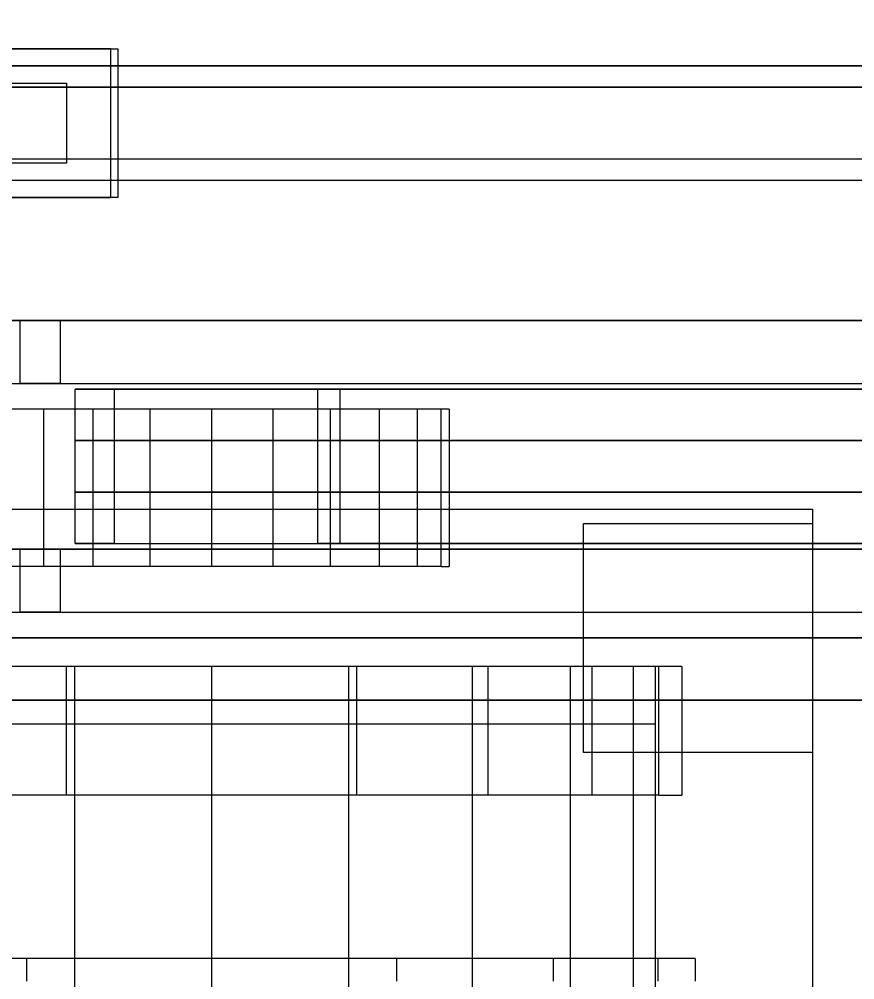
# Model space of a CAD drawing. Header units: millimetres. Extents: x -1970 to 34302, y -80068 to 6837.
# Drawn here: x 9462.2 to 9754.3, y -17869.5 to -17533.7 of the extents above; entities that cross this region are included whole.
import ezdxf

# ---------------------------------------------------------------- set-up
doc = ezdxf.new("R2010")
doc.units = ezdxf.units.MM
for name, color, linetype, lineweight in [('COTAS_O', 1, 'Continuous', 0), ('superior_C01', 7, 'Continuous', 0), ('superior_mezcladora', 7, 'Continuous', 0)]:
    doc.layers.add(name, color=color, linetype=linetype, lineweight=lineweight)
doc.dimstyles.new('R19_100', dxfattribs={"dimtxt": 250, "dimasz": 150, "dimexe": 150, "dimexo": 80, "dimgap": 100, "dimtad": 1, "dimtih": 1, "dimtoh": 1, "dimdsep": 46, "dimcen": 0.09, "dimadec": 0, "dimazin": 0, "dimtfac": 1, "dimtdec": 4, "dimtofl": 0, "dimtmove": 0, "dimatfit": 3, "dimfxl": 1, "dimtolj": 1, "dimtzin": 0, "dimarcsym": 0})

# ---------------------------------------------------------------- blocks, each defined once
blk = doc.blocks.new('*D29')
at = {"layer": 'COTAS_O', "color": 0, "lineweight": -2, "transparency": 16777216}
for p, q in [((10489.53, -17350), (9719.53, -17350)), ((9869.53, -18500), (9869.53, -17500)), ((10489.53, -18650), (9719.53, -18650))]:
    blk.add_line(p, q, dxfattribs=at)
at = {"layer": 'COTAS_O', "color": 0, "transparency": 16777216}
for points in [[(9844.53, -17500), (9894.53, -17500), (9869.53, -17350)], [(9844.53, -18500), (9894.53, -18500), (9869.53, -18650)]]:
    blk.add_solid(points, dxfattribs=at)
at = {"layer": 'Defpoints', "color": 0, "transparency": 16777216}
for p in [(9869.53, -17350), (10569.53, -17350), (10569.53, -18650)]:
    blk.add_point(p, dxfattribs=at)

msp = doc.modelspace()

# ---------------------------------------------------------------- linework, layer by layer
at = {"layer": 'superior_C01'}
for p, q in [((9494.29, -17544), (9433.326, -17544)), ((9435.761, -17544), (9496.725, -17544)), ((9494.29, -17596), (9494.29, -17544)), ((9494.29, -17544), (9496.725, -17544)), ((9496.725, -17544), (9496.725, -17596)), ((10332.152, -17550), (9189.09, -17550)), ((9201.265, -17550), (10344.327, -17550)), ((10418.899, -17550), (9275.837, -17550)), ((9291.056, -17550), (10434.118, -17550)), ((10330.445, -17557.5), (9275.652, -17557.5)), ((9291.241, -17557.5), (10346.034, -17557.5)), ((9450.129, -17556), (9478.705, -17556)), ((9451.391, -17556), (9478.705, -17556)), ((9478.705, -17556), (9478.705, -17584)), ((9275.652, -17582.5), (10330.445, -17582.5)), ((9291.241, -17582.5), (10346.034, -17582.5)), ((9478.705, -17584), (9450.129, -17584)), ((9478.705, -17584), (9451.391, -17584)), ((9189.09, -17590), (10332.152, -17590)), ((9201.265, -17590), (10344.327, -17590)), ((9275.837, -17590), (10418.899, -17590)), ((9291.056, -17590), (10434.118, -17590)), ((9433.326, -17596), (9494.29, -17596)), ((9496.725, -17596), (9435.761, -17596)), ((9496.725, -17596), (9494.29, -17596)), ((2005.168, -17750), (11044.69, -17750)), ((11046.22, -17750), (2006.698, -17750)), ((9382.488, -17771.702), (9811.37, -17771.702)), ((9813.187, -17771.702), (9384.305, -17771.702))]:
    msp.add_line(p, q, dxfattribs=at)
at = {"layer": 'superior_mezcladora'}
for p, q in [((9993.014, -17639), (9433.014, -17639)), ((9446.043, -17639), (10006.043, -17639)), ((9462.556, -17639), (9476.501, -17639)), ((9462.556, -17661), (9462.556, -17639)), ((10262.556, -17639), (9462.556, -17639)), ((9476.501, -17639), (9476.501, -17661)), ((9476.501, -17639), (10276.501, -17639)), ((9433.014, -17661), (9993.014, -17661)), ((9446.043, -17661), (10006.043, -17661)), ((9476.501, -17661), (9462.556, -17661)), ((9462.556, -17661), (10262.556, -17661)), ((9476.501, -17661), (10276.501, -17661)), ((9481.782, -17663), (9495.435, -17663)), ((9481.782, -17681), (9481.782, -17663)), ((10029.03, -17663), (9481.782, -17663)), ((9495.435, -17663), (9495.435, -17681)), ((9495.435, -17663), (10042.682, -17663)), ((9566.557, -17681), (9566.557, -17663)), ((9566.557, -17663), (9574.34, -17663)), ((10219.309, -17663), (9566.557, -17663)), ((9574.34, -17663), (9574.34, -17681)), ((10227.093, -17663), (9574.34, -17663)), ((9470.839, -17670), (9457.648, -17670)), ((9488.029, -17670), (9470.839, -17670)), ((9470.839, -17725), (9470.839, -17670)), ((9508.047, -17670), (9488.029, -17670)), ((9488.029, -17725), (9488.029, -17670)), ((9529.529, -17670), (9508.047, -17670)), ((9508.047, -17725), (9508.047, -17670)), ((9551.011, -17670), (9529.529, -17670)), ((9529.529, -17725), (9529.529, -17670)), ((9571.029, -17670), (9551.011, -17670)), ((9551.011, -17725), (9551.011, -17670)), ((9588.218, -17670), (9571.029, -17670)), ((9571.029, -17725), (9571.029, -17670)), ((9601.409, -17670), (9588.218, -17670)), ((9588.218, -17725), (9588.218, -17670)), ((9609.7, -17670), (9601.409, -17670)), ((9601.409, -17725), (9601.409, -17670)), ((9612.529, -17670), (9609.7, -17670)), ((9609.7, -17725), (9609.7, -17670)), ((9612.529, -17670), (9612.529, -17725)), ((9481.782, -17681), (9495.435, -17681)), ((9481.782, -17699), (9481.782, -17681)), ((10029.03, -17681), (9481.782, -17681)), ((9495.435, -17681), (9495.435, -17699)), ((9495.435, -17681), (10042.682, -17681)), ((9566.557, -17699), (9566.557, -17681)), ((9566.557, -17681), (9574.34, -17681)), ((10219.309, -17681), (9566.557, -17681)), ((9574.34, -17681), (9574.34, -17699)), ((10227.093, -17681), (9574.34, -17681)), ((9481.782, -17699), (9495.435, -17699)), ((9481.782, -17717), (9481.782, -17699)), ((10029.03, -17699), (9481.782, -17699)), ((9495.435, -17699), (9495.435, -17717)), ((9495.435, -17699), (10042.682, -17699)), ((9566.557, -17717), (9566.557, -17699)), ((9566.557, -17699), (9574.34, -17699)), ((10219.309, -17699), (9566.557, -17699)), ((9574.34, -17699), (9574.34, -17717)), ((10227.093, -17699), (9574.34, -17699)), ((9319.529, -17705), (9739.529, -17705)), ((9739.529, -17705), (9739.529, -18465)), ((9659.529, -17790), (9659.529, -17710)), ((9659.529, -17710), (9739.529, -17710)), ((9739.529, -17710), (9739.529, -17790)), ((9495.435, -17717), (9481.782, -17717)), ((9481.782, -17717), (10029.03, -17717)), ((9495.435, -17717), (10042.682, -17717)), ((9574.34, -17717), (9566.557, -17717)), ((9566.557, -17717), (10219.309, -17717)), ((10227.093, -17717), (9574.34, -17717)), ((9993.014, -17719), (9433.014, -17719)), ((9446.043, -17719), (10006.043, -17719)), ((9462.556, -17719), (9476.501, -17719)), ((9462.556, -17741), (9462.556, -17719)), ((10262.556, -17719), (9462.556, -17719)), ((9476.501, -17719), (9476.501, -17741)), ((9476.501, -17719), (10276.501, -17719)), ((9470.839, -17725), (9457.648, -17725)), ((9488.029, -17725), (9470.839, -17725)), ((9508.047, -17725), (9488.029, -17725)), ((9529.529, -17725), (9508.047, -17725)), ((9551.011, -17725), (9529.529, -17725)), ((9571.029, -17725), (9551.011, -17725)), ((9588.218, -17725), (9571.029, -17725)), ((9601.409, -17725), (9588.218, -17725)), ((9609.7, -17725), (9601.409, -17725)), ((9609.7, -17725), (9612.529, -17725)), ((9433.014, -17741), (9993.014, -17741)), ((9446.043, -17741), (10006.043, -17741)), ((9476.501, -17741), (9462.556, -17741)), ((9462.556, -17741), (10262.556, -17741)), ((9476.501, -17741), (10276.501, -17741)), ((9478.757, -17760), (9432.955, -17760)), ((9481.631, -17760), (9438.422, -17760)), ((9529.529, -17760), (9478.757, -17760)), ((9478.757, -17805), (9478.757, -17760)), ((9529.529, -17760), (9481.631, -17760)), ((9481.631, -18420), (9481.631, -17760)), ((9577.426, -17760), (9529.529, -17760)), ((9529.529, -18420), (9529.529, -17760)), ((9580.3, -17760), (9529.529, -17760)), ((9529.529, -17805), (9529.529, -17760)), ((9620.635, -17760), (9577.426, -17760)), ((9577.426, -18420), (9577.426, -17760)), ((9626.102, -17760), (9580.3, -17760)), ((9580.3, -17805), (9580.3, -17760)), ((9654.926, -17760), (9620.635, -17760)), ((9620.635, -18420), (9620.635, -17760)), ((9662.45, -17760), (9626.102, -17760)), ((9626.102, -17805), (9626.102, -17760)), ((9676.942, -17760), (9654.926, -17760)), ((9654.926, -18420), (9654.926, -17760)), ((9685.787, -17760), (9662.45, -17760)), ((9662.45, -17805), (9662.45, -17760)), ((9684.529, -17760), (9676.942, -17760)), ((9676.942, -18420), (9676.942, -17760)), ((9684.529, -17760), (9684.529, -18420)), ((9693.829, -17760), (9685.787, -17760)), ((9685.787, -17805), (9685.787, -17760)), ((9693.829, -17760), (9693.829, -17805)), ((9374.529, -17780), (9684.529, -17780)), ((9684.529, -17780), (9684.529, -18400)), ((9739.529, -17790), (9659.529, -17790)), ((9478.757, -17805), (9432.955, -17805)), ((9529.529, -17805), (9478.757, -17805)), ((9580.3, -17805), (9529.529, -17805)), ((9626.102, -17805), (9580.3, -17805)), ((9662.45, -17805), (9626.102, -17805)), ((9685.787, -17805), (9662.45, -17805)), ((9685.787, -17805), (9693.829, -17805)), ((9464.874, -17862), (9410.063, -17862)), ((9529.529, -17862), (9464.874, -17862)), ((9464.874, -17870), (9464.874, -17862)), ((9594.183, -17862), (9529.529, -17862)), ((9529.529, -17870), (9529.529, -17862)), ((9648.994, -17862), (9594.183, -17862)), ((9594.183, -17870), (9594.183, -17862)), ((9685.618, -17862), (9648.994, -17862)), ((9648.994, -17870), (9648.994, -17862)), ((9698.479, -17862), (9685.618, -17862)), ((9685.618, -17870), (9685.618, -17862)), ((9698.479, -17862), (9698.479, -17870))]:
    msp.add_line(p, q, dxfattribs=at)

# ---------------------------------------------------------------- dimensions: what is measured, and where the dimension line sits
at = {"layer": 'COTAS_O'}
dim = msp.add_aligned_dim(p1=(10569.529, -18650), p2=(10569.529, -17350), distance=700, text='<> O', dimstyle='R19_100', dxfattribs=at)
dim.commit()
dim.dimension.update_dxf_attribs({"geometry": '*D29', "text_midpoint": (9869.529, -18000)})

doc.saveas('drawing.dxf')
